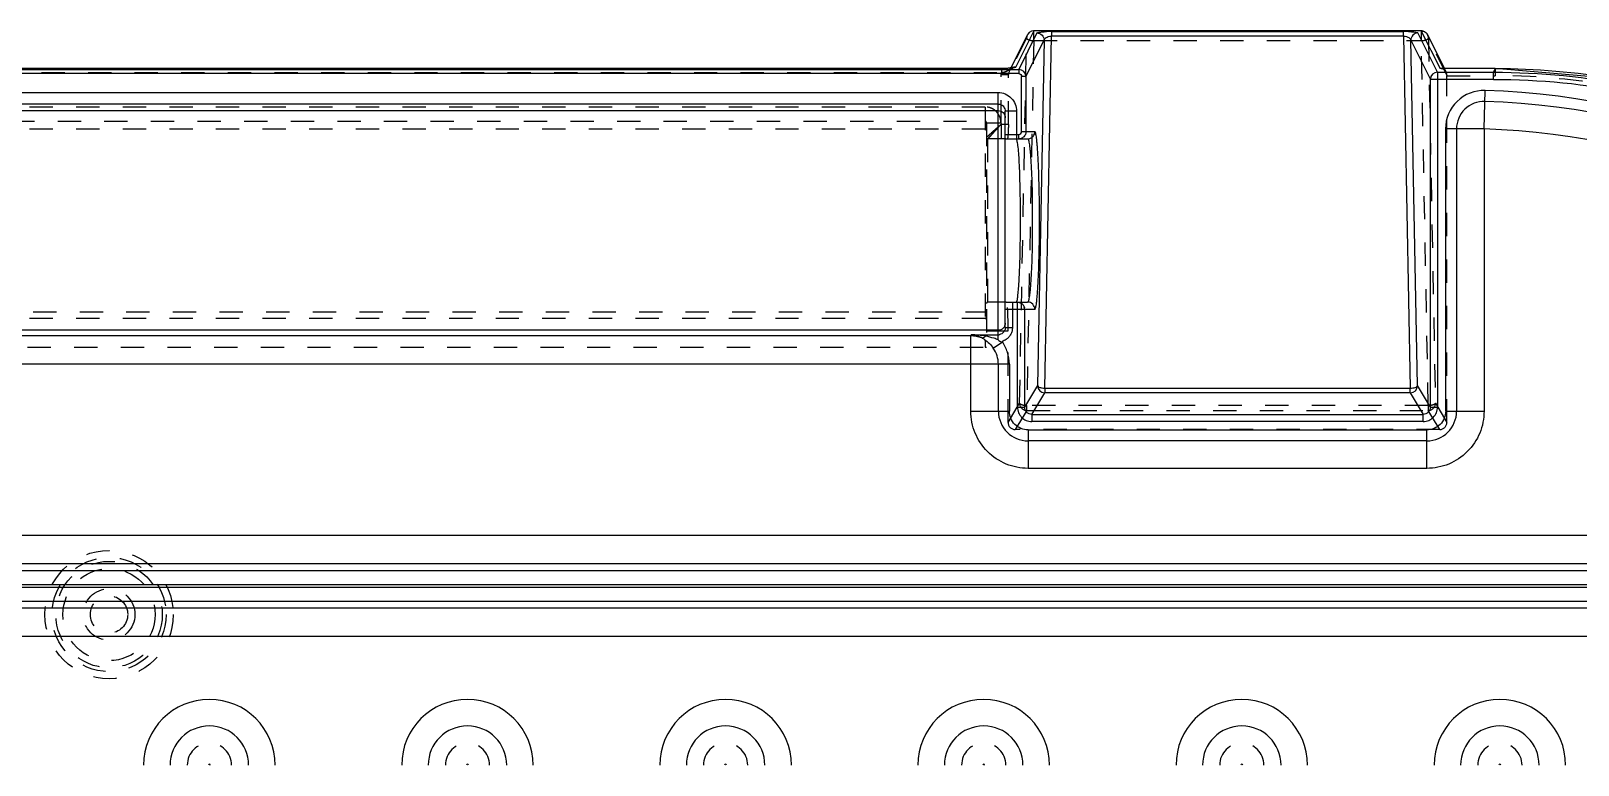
# Model space of a CAD drawing. Header units: millimetres. Extents: x 1572 to 4063, y -10865 to -3081.
# Drawn here: x 2630.3 to 2738.8, y -3649.3 to -3597.8 of the extents above; entities that cross this region are included whole.
import ezdxf

# ---------------------------------------------------------------- set-up
doc = ezdxf.new("R2010")
doc.units = ezdxf.units.MM
doc.header["$LTSCALE"] = 16.335
doc.linetypes.add('HIDDEN', pattern=[0.2, 0.1, -0.1])
doc.layers.get('0').update_dxf_attribs({"linetype": 'CONTINUOUS'})
doc.layers.add('DEFAULT_2', color=8, linetype='HIDDEN')

# ---------------------------------------------------------------- blocks, each defined once
blk = doc.blocks.new('256')
at = {"color": 7, "linetype": 'Continuous'}
for p, q in [((2524.11, -3169.8), (2800.49, -3169.8)), ((2800.49, -3171.8), (2524.11, -3171.8)), ((2524.11, -3172.26), (2800.49, -3172.26)), ((2800.49, -3173.26), (2524.11, -3173.26)), ((2524.11, -3173.43), (2800.49, -3173.43)), ((2800.49, -3174.43), (2524.11, -3174.43)), ((2524.11, -3174.9), (2800.49, -3174.9)), ((2800.49, -3176.9), (2524.11, -3176.9)), ((2549.84, -3181.59), (2549.84, -3184.29)), ((2549.84, -3181.59), (2577.79, -3181.59)), ((2577.79, -3184.29), (2577.79, -3181.59)), ((2549.84, -3183.52), (2577.79, -3183.52)), ((2577.79, -3184.29), (2549.84, -3184.29)), ((2548.52, -3185.61), (2545.83, -3185.61)), ((2545.83, -3205.39), (2545.83, -3185.61)), ((2547.75, -3205.39), (2547.75, -3185.61)), ((2548.52, -3185.61), (2548.52, -3205.39)), ((2550.09, -3184.87), (2550.09, -3185.37)), ((2550.09, -3184.87), (2577.53, -3184.87)), ((2551, -3186.89), (2550.09, -3185.37)), ((2577.53, -3185.37), (2550.09, -3185.37)), ((2577.53, -3185.37), (2576.62, -3186.89)), ((2577.53, -3185.37), (2577.53, -3184.87)), ((2579.1, -3188.9), (2579.1, -3185.61)), ((2581.8, -3185.61), (2579.1, -3185.61)), ((2579.87, -3185.61), (2579.87, -3188.9)), ((2581.8, -3185.61), (2581.8, -3190.9)), ((2549.09, -3209.37), (2549.09, -3185.88)), ((2549.59, -3185.88), (2549.09, -3185.88)), ((2549.59, -3185.88), (2550.5, -3187.39)), ((2549.59, -3185.88), (2549.59, -3208.87)), ((2577.13, -3187.39), (2578.03, -3185.88)), ((2578.03, -3192.74), (2578.03, -3185.88)), ((2578.53, -3185.88), (2578.03, -3185.88)), ((2578.53, -3185.88), (2578.53, -3193.25)), ((2550.5, -3187.39), (2550.96, -3211.62)), ((2551, -3186.89), (2551, -3187.22)), ((2551, -3186.89), (2576.62, -3186.89)), ((2551.47, -3211.9), (2551, -3187.22)), ((2576.62, -3187.22), (2551, -3187.22)), ((2576.62, -3187.22), (2576.15, -3211.9)), ((2576.62, -3187.22), (2576.62, -3186.89)), ((2576.66, -3211.62), (2577.13, -3187.39)), ((2579.1, -3188.9), (2745.5, -3188.9)), ((2580.23, -3190.01), (2579.59, -3190.46)), ((2579.89, -3190.6), (2579.89, -3207.95)), ((2581.77, -3190.96), (2579.89, -3190.96)), ((2581.77, -3190.96), (2581.8, -3190.9)), ((2742.81, -3190.9), (2581.8, -3190.9)), ((2578.89, -3193.25), (2578.89, -3191.47)), ((2579.39, -3191.47), (2578.89, -3191.47)), ((2579.39, -3191.47), (2579.39, -3206.63)), ((2579.89, -3191.27), (2744.71, -3191.27)), ((2577.31, -3192.74), (2579.39, -3192.74)), ((2579.33, -3193.25), (2577.82, -3193.25)), ((2578.24, -3205.21), (2577.31, -3205.21)), ((2579.35, -3204.7), (2577.82, -3204.7)), ((2577.94, -3209.07), (2577.94, -3205.21)), ((2578.24, -3205.21), (2578.24, -3209.07)), ((2578.44, -3204.7), (2578.44, -3205)), ((2579.39, -3205), (2578.44, -3205)), ((2578.59, -3206.63), (2578.59, -3204.7)), ((2545.83, -3205.39), (2545.75, -3208.08)), ((2545.83, -3205.39), (2548.52, -3205.39)), ((2578.59, -3206.63), (2579.39, -3206.63)), ((2744.71, -3206.68), (2579.89, -3206.68)), ((2579.89, -3207.14), (2744.71, -3207.14)), ((2744.71, -3207.95), (2579.89, -3207.95)), ((2545.04, -3209.62), (2545.16, -3209.37)), ((2545.04, -3209.62), (2545.04, -3209.62)), ((2545.04, -3209.62), (2548.91, -3209.62)), ((2545.16, -3208.87), (2545.16, -3209.37)), ((2545.16, -3208.87), (2549.59, -3208.87)), ((2549.09, -3209.37), (2545.16, -3209.37)), ((2548.6, -3209.62), (2549.78, -3211.99)), ((2548.86, -3209.62), (2548.91, -3209.62)), ((2550.23, -3212.26), (2548.91, -3209.62)), ((2549.09, -3209.37), (2550.46, -3212.12)), ((2550.96, -3211.62), (2549.59, -3208.87)), ((2577.94, -3209.07), (2576.66, -3211.62)), ((2577.17, -3212.12), (2578.44, -3209.57)), ((2577.94, -3209.07), (2578.24, -3209.07)), ((2578.44, -3209.27), (2746.17, -3209.27)), ((2578.44, -3209.57), (2578.44, -3209.27)), ((2746.17, -3209.57), (2578.44, -3209.57)), ((2579.66, -3209.64), (2744.95, -3209.64)), ((2579.66, -3209.64), (2579.66, -3209.64)), ((2578.65, -3209.73), (2577.39, -3212.26)), ((2577.84, -3211.99), (2578.99, -3209.68)), ((2578.65, -3209.73), (2578.76, -3209.72)), ((2578.76, -3209.72), (2578.92, -3209.69)), ((2578.76, -3209.72), (2578.77, -3209.72)), ((2578.92, -3209.69), (2579.19, -3209.66)), ((2579.19, -3209.66), (2579.53, -3209.64)), ((2579.53, -3209.64), (2579.66, -3209.64)), ((2550.23, -3212.26), (2550.23, -3212.27)), ((2550.23, -3212.27), (2577.39, -3212.27)), ((2551.47, -3211.9), (2551.47, -3212.23)), ((2551.47, -3211.9), (2576.15, -3211.9)), ((2576.15, -3212.23), (2551.47, -3212.23)), ((2576.15, -3212.23), (2576.15, -3211.9)), ((2577.39, -3212.27), (2577.39, -3212.26))]:
    blk.add_line(p, q, dxfattribs=at)
blk.add_lwpolyline([(2495, -3159.37), (2495.69, -3167.69), (2497.92, -3176.32), (2501.63, -3184.41), (2506.7, -3191.7), (2512.97, -3197.97), (2520.23, -3203.03), (2528.28, -3206.73), (2536.85, -3208.94), (2545.04, -3209.62)], dxfattribs=at)
for centre, radius, start, end in [((2547.23, -3157.07), 51.04, 180, 268.3347), ((2547.23, -3157.07), 50.27, 180, 268.3347), ((2547.23, -3157.07), 48.34, 180, 268.3347), ((2544.72, -3160.78), 4.61, 180, 360), ((2544.72, -3160.78), 2.75, 180.0001, 359.9999), ((2544.72, -3160.78), 0.0669, 180, 0), ((2562.81, -3160.78), 4.61, 180, 360), ((2562.81, -3160.78), 2.75, 180.0001, 359.9999), ((2562.81, -3160.78), 0.0669, 180, 0), ((2580.9, -3160.78), 4.61, 180, 360), ((2580.9, -3160.78), 2.75, 180.0001, 359.9999), ((2580.9, -3160.78), 0.0669, 180, 0), ((2598.99, -3160.78), 4.61, 180, 360), ((2598.99, -3160.78), 2.75, 180.0001, 359.9999), ((2598.99, -3160.78), 0.0669, 180, 0), ((2617.08, -3160.78), 4.61, 180, 360), ((2617.08, -3160.78), 2.75, 180.0001, 359.9999), ((2617.08, -3160.78), 0.0669, 180, 0), ((2635.17, -3160.78), 4.61, 180, 360), ((2635.17, -3160.78), 2.75, 180.0001, 359.9999), ((2635.17, -3160.78), 0.0669, 180, 0), ((2549.84, -3185.61), 2.09, 90.0328, 179.9665), ((2577.78, -3185.61), 2.09, 0.0328, 89.9665), ((2551, -3187.39), 0.502, 90.278, 179.6971), ((2576.62, -3187.39), 0.502, 0.3025, 89.722), ((2581.8, -3188.9), 1.93, 180, 215.2717), ((2579.89, -3191.44), 0.485, 90.055, 100.1306), ((2581.39, -3187.11), 3.8, 246.7529, 251.3618), ((2578.54, -3192.74), 0.506, 180.0397, 194.94), ((2578.54, -3192.74), 0.505, 224.9996, 239.9245), ((2578.44, -3205.21), 0.201, 89.9452, 179.9408), ((2578.44, -3205.2), 0.495, 90.0435, 99.0709), ((2545.83, -3205.39), 2.7, 268.3347, 0.0004), ((2545.83, -3205.39), 1.93, 268.3347, 0), ((2545.05, -3159.49), 50.12, 260.2905, 269.9916), ((2549.09, -3208.87), 0.501, 270.3278, 359.6287), ((2578.44, -3209.06), 0.503, 180.2078, 269.8395), ((2579.71, -3220.22), 10.58, 90.2542, 90.9485), ((2579.37, -3212.84), 3.19, 99.5791, 101.239), ((2550.23, -3211.76), 0.499, 206.5699, 225.0602), ((2550.23, -3211.76), 0.505, 255.1509, 270.2766), ((2551.47, -3203.84), 8.39, 267.6047, 270.0019), ((2576.16, -3204.07), 8.16, 269.9626, 272.3785), ((2577.4, -3211.77), 0.496, 269.6258, 344.9727)]:
    blk.add_arc(centre, radius, start, end, dxfattribs=at)
for points, knots in [([(2545.16, -3209.37), (2541.89, -3209.37), (2535.31, -3208.73), (2525.85, -3205.84), (2517.13, -3201.16), (2509.5, -3194.86), (2503.24, -3187.19), (2498.61, -3178.45), (2495.76, -3168.98), (2495.12, -3162.4), (2495.12, -3159.13)], [0, 0, 0, 0, 0.125004, 0.249998, 0.374998, 0.499997, 0.624997, 0.749998, 0.874994, 1, 1, 1, 1]), ([(2545.16, -3208.87), (2541.92, -3208.87), (2535.41, -3208.23), (2526.04, -3205.38), (2517.41, -3200.75), (2509.85, -3194.51), (2503.66, -3186.92), (2499.07, -3178.26), (2496.25, -3168.88), (2495.62, -3162.37), (2495.62, -3159.13)], [0, 0, 0, 0, 0.125011, 0.250001, 0.374997, 0.499992, 0.624988, 0.749988, 0.874985, 1, 1, 1, 1]), ([(2545.83, -3185.61), (2545.83, -3185.08), (2546.03, -3184.03), (2546.93, -3182.69), (2548.26, -3181.8), (2549.32, -3181.59), (2549.84, -3181.59)], [0, 0, 0, 0, 0.250011, 0.499995, 0.749985, 1, 1, 1, 1]), ([(2577.79, -3181.59), (2578.31, -3181.59), (2579.36, -3181.8), (2580.7, -3182.69), (2581.59, -3184.03), (2581.8, -3185.08), (2581.8, -3185.61)], [0, 0, 0, 0, 0.250011, 0.499995, 0.749985, 1, 1, 1, 1]), ([(2548.52, -3185.61), (2548.52, -3185.27), (2548.8, -3184.57), (2549.5, -3184.29), (2549.84, -3184.29)], [0, 0, 0, 0, 0.499938, 1, 1, 1, 1]), ([(2577.79, -3184.29), (2578.12, -3184.29), (2578.82, -3184.57), (2579.1, -3185.27), (2579.1, -3185.61)], [0, 0, 0, 0, 0.499938, 1, 1, 1, 1]), ([(2550.09, -3184.87), (2549.96, -3184.87), (2549.7, -3184.92), (2549.37, -3185.15), (2549.14, -3185.48), (2549.09, -3185.75), (2549.09, -3185.88)], [0, 0, 0, 0, 0.249903, 0.499818, 0.749974, 1, 1, 1, 1]), ([(2549.59, -3185.88), (2549.59, -3185.75), (2549.7, -3185.48), (2549.97, -3185.37), (2550.09, -3185.37)], [0, 0, 0, 0, 0.500479, 1, 1, 1, 1]), ([(2578.53, -3185.88), (2578.53, -3185.75), (2578.48, -3185.48), (2578.26, -3185.15), (2577.93, -3184.92), (2577.66, -3184.87), (2577.53, -3184.87)], [0, 0, 0, 0, 0.250016, 0.500021, 0.75002, 1, 1, 1, 1]), ([(2577.53, -3185.37), (2577.66, -3185.37), (2577.93, -3185.48), (2578.03, -3185.75), (2578.03, -3185.88)], [0, 0, 0, 0, 0.498913, 1, 1, 1, 1]), ([(2551, -3187.22), (2550.88, -3187.22), (2550.72, -3187.24), (2550.55, -3187.31), (2550.5, -3187.36), (2550.5, -3187.39)], [0, 0, 0, 0, 0.634304, 0.857964, 1, 1, 1, 1]), ([(2577.13, -3187.39), (2577.12, -3187.34), (2576.99, -3187.26), (2576.88, -3187.24), (2576.8, -3187.23)], [0, 0, 0, 0, 0.361236, 1, 1, 1, 1]), ([(2579.1, -3188.9), (2579.1, -3189.18), (2579.19, -3189.74), (2579.45, -3190.25), (2579.6, -3190.48)], [0, 0, 0, 0, 0.499843, 1, 1, 1, 1]), ([(2581.06, -3190.76), (2580.98, -3190.72), (2580.66, -3190.53), (2580.39, -3190.25), (2580.23, -3190.01)], [0, 0, 0, 0, 0.231798, 1, 1, 1, 1]), ([(2578.89, -3191.47), (2578.89, -3191.38), (2578.9, -3191.22), (2579, -3190.99), (2579.14, -3190.79), (2579.25, -3190.68), (2579.32, -3190.63)], [0, 0, 0, 0, 0.250239, 0.499637, 0.750337, 1, 1, 1, 1]), ([(2579.39, -3191.47), (2579.39, -3191.38), (2579.43, -3191.21), (2579.56, -3191.08), (2579.63, -3191.03)], [0, 0, 0, 0, 0.501624, 1, 1, 1, 1]), ([(2579.89, -3190.6), (2579.87, -3190.58), (2579.79, -3190.52), (2579.68, -3190.46), (2579.6, -3190.47)], [0, 0, 0, 0, 0.251848, 1, 1, 1, 1]), ([(2581.06, -3190.76), (2581.04, -3190.75), (2580.93, -3190.75), (2580.83, -3190.81), (2580.77, -3190.86)], [0, 0, 0, 0, 0.201524, 1, 1, 1, 1]), ([(2581.06, -3190.76), (2581.12, -3190.79), (2581.34, -3190.88), (2581.59, -3190.94), (2581.77, -3190.96)], [0, 0, 0, 0, 0.260539, 1, 1, 1, 1]), ([(2579.39, -3191.77), (2579.39, -3191.64), (2579.5, -3191.37), (2579.76, -3191.27), (2579.89, -3191.27)], [0, 0, 0, 0, 0.499326, 1, 1, 1, 1]), ([(2577.31, -3192.74), (2577.3, -3192.75), (2577.27, -3192.79), (2577.25, -3192.88), (2577.21, -3193.03), (2577.19, -3193.24), (2577.16, -3193.5), (2577.12, -3193.95), (2577.08, -3194.62), (2577.04, -3195.56), (2577.01, -3196.62), (2576.99, -3197.77), (2576.99, -3198.97), (2576.99, -3200.18), (2577.01, -3201.33), (2577.04, -3202.39), (2577.08, -3203.33), (2577.12, -3204), (2577.16, -3204.45), (2577.19, -3204.71), (2577.21, -3204.92), (2577.25, -3205.07), (2577.27, -3205.16), (2577.3, -3205.21), (2577.31, -3205.21)], [0, 0, 0, 0, 0.003602, 0.011155, 0.023171, 0.03975, 0.060741, 0.085933, 0.147922, 0.223374, 0.30944, 0.402842, 0.499977, 0.597111, 0.690514, 0.776584, 0.852049, 0.914043, 0.939222, 0.960205, 0.976803, 0.988872, 0.996453, 1, 1, 1, 1]), ([(2577.31, -3192.74), (2577.32, -3192.87), (2577.42, -3193.14), (2577.69, -3193.25), (2577.82, -3193.25)], [0, 0, 0, 0, 0.500247, 1, 1, 1, 1]), ([(2577.82, -3204.7), (2577.8, -3204.7), (2577.77, -3204.66), (2577.75, -3204.58), (2577.72, -3204.44), (2577.69, -3204.25), (2577.66, -3204.01), (2577.62, -3203.6), (2577.58, -3202.98), (2577.54, -3202.12), (2577.51, -3201.14), (2577.49, -3200.08), (2577.49, -3198.97), (2577.49, -3197.87), (2577.51, -3196.81), (2577.54, -3195.83), (2577.58, -3194.97), (2577.62, -3194.35), (2577.66, -3193.94), (2577.69, -3193.7), (2577.72, -3193.51), (2577.75, -3193.37), (2577.77, -3193.29), (2577.8, -3193.25), (2577.82, -3193.25)], [0, 0, 0, 0, 0.003663, 0.011317, 0.023468, 0.040092, 0.061082, 0.086264, 0.148202, 0.223611, 0.309623, 0.402944, 0.500001, 0.597055, 0.690377, 0.776391, 0.851796, 0.913736, 0.938914, 0.95991, 0.976532, 0.988681, 0.996342, 1, 1, 1, 1]), ([(2578.62, -3193.25), (2578.61, -3193.25), (2578.59, -3193.26), (2578.57, -3193.33), (2578.55, -3193.39), (2578.54, -3193.44)], [0, 0, 0, 0, 0.107229, 0.299761, 1, 1, 1, 1]), ([(2578.54, -3193.44), (2578.52, -3193.55), (2578.49, -3193.8), (2578.43, -3194.48), (2578.37, -3195.61), (2578.33, -3197.2), (2578.32, -3198.36), (2578.32, -3198.97)], [0, 0, 0, 0, 0.057509, 0.139907, 0.370414, 0.66752, 1, 1, 1, 1]), ([(2578.32, -3198.97), (2578.32, -3199.33), (2578.32, -3200.02), (2578.34, -3201.03), (2578.36, -3201.97), (2578.39, -3202.81), (2578.43, -3203.51), (2578.47, -3204.01), (2578.51, -3204.32), (2578.54, -3204.48), (2578.56, -3204.6), (2578.58, -3204.66), (2578.6, -3204.68)], [0, 0, 0, 0, 0.185049, 0.363879, 0.530013, 0.677936, 0.802541, 0.89964, 0.93683, 0.96604, 0.98706, 1, 1, 1, 1]), ([(2577.52, -3204.8), (2577.46, -3204.84), (2577.35, -3204.96), (2577.32, -3205.12), (2577.31, -3205.21)], [0, 0, 0, 0, 0.471464, 1, 1, 1, 1]), ([(2577.82, -3204.7), (2577.79, -3204.7), (2577.68, -3204.71), (2577.58, -3204.75), (2577.52, -3204.8)], [0, 0, 0, 0, 0.262403, 1, 1, 1, 1]), ([(2579.89, -3206.68), (2579.76, -3206.68), (2579.5, -3206.58), (2579.39, -3206.31), (2579.39, -3206.18)], [0, 0, 0, 0, 0.500674, 1, 1, 1, 1]), ([(2579.89, -3207.95), (2579.72, -3207.95), (2579.38, -3207.88), (2578.94, -3207.58), (2578.65, -3207.15), (2578.59, -3206.8), (2578.59, -3206.63)], [0, 0, 0, 0, 0.249789, 0.499881, 0.749913, 1, 1, 1, 1]), ([(2579.89, -3207.14), (2579.79, -3207.14), (2579.58, -3207.08), (2579.46, -3206.91), (2579.42, -3206.81)], [0, 0, 0, 0, 0.499175, 1, 1, 1, 1]), ([(2578.44, -3209.27), (2578.39, -3209.27), (2578.28, -3209.22), (2578.24, -3209.12), (2578.24, -3209.07)], [0, 0, 0, 0, 0.500901, 1, 1, 1, 1]), ([(2578.75, -3209.71), (2578.74, -3209.71), (2578.71, -3209.72), (2578.68, -3209.73), (2578.65, -3209.73)], [0, 0, 0, 0, 0.266196, 1, 1, 1, 1]), ([(2579.53, -3209.64), (2579.46, -3209.64), (2579.23, -3209.65), (2579, -3209.67), (2578.84, -3209.7)], [0, 0, 0, 0, 0.310265, 1, 1, 1, 1]), ([(2550.46, -3212.12), (2550.59, -3212.12), (2550.85, -3212.01), (2550.96, -3211.74), (2550.96, -3211.62)], [0, 0, 0, 0, 0.500723, 1, 1, 1, 1]), ([(2551.47, -3211.9), (2551.4, -3211.9), (2551.27, -3211.88), (2551.08, -3211.8), (2550.97, -3211.69), (2550.96, -3211.62)], [0, 0, 0, 0, 0.354471, 0.635619, 1, 1, 1, 1]), ([(2576.66, -3211.62), (2576.66, -3211.69), (2576.55, -3211.8), (2576.36, -3211.88), (2576.23, -3211.9), (2576.15, -3211.9)], [0, 0, 0, 0, 0.364382, 0.645531, 1, 1, 1, 1]), ([(2577.17, -3212.12), (2577.04, -3212.12), (2576.77, -3212.01), (2576.66, -3211.74), (2576.66, -3211.62)], [0, 0, 0, 0, 0.500724, 1, 1, 1, 1]), ([(2550.23, -3212.27), (2550.17, -3212.27), (2550.03, -3212.24), (2549.92, -3212.16), (2549.88, -3212.12)], [0, 0, 0, 0, 0.499558, 1, 1, 1, 1]), ([(2551.12, -3212.22), (2551.03, -3212.22), (2550.87, -3212.21), (2550.67, -3212.18), (2550.54, -3212.16), (2550.48, -3212.14), (2550.46, -3212.12), (2550.46, -3212.12)], [0, 0, 0, 0, 0.395267, 0.701713, 0.903568, 0.963998, 1, 1, 1, 1]), ([(2577.07, -3212.16), (2576.99, -3212.18), (2576.8, -3212.2), (2576.61, -3212.22), (2576.5, -3212.22)], [0, 0, 0, 0, 0.403455, 1, 1, 1, 1]), ([(2577.17, -3212.12), (2577.16, -3212.13), (2577.12, -3212.15), (2577.09, -3212.15), (2577.07, -3212.16)], [0, 0, 0, 0, 0.346858, 1, 1, 1, 1])]:
    blk.add_open_spline(points, degree=3, knots=knots, dxfattribs=at)
for points in [[(2576.8, -3187.23), (2576.74, -3187.22), (2576.68, -3187.22), (2576.62, -3187.22)], [(2579.32, -3190.63), (2579.4, -3190.57), (2579.5, -3190.52), (2579.6, -3190.48)], [(2579.63, -3191.03), (2579.68, -3191), (2579.74, -3190.98), (2579.81, -3190.96)], [(2580.18, -3190.71), (2580.37, -3190.77), (2580.57, -3190.82), (2580.77, -3190.86)], [(2580.77, -3190.86), (2581.1, -3190.92), (2581.43, -3190.95), (2581.77, -3190.96)], [(2581.8, -3190.9), (2581.55, -3190.9), (2581.29, -3190.85), (2581.06, -3190.76)], [(2578.18, -3193.1), (2578.12, -3193.04), (2578.07, -3192.96), (2578.05, -3192.87)], [(2578.53, -3193.25), (2578.45, -3193.25), (2578.36, -3193.22), (2578.28, -3193.18)], [(2577.94, -3205.21), (2577.94, -3205.12), (2577.96, -3205.03), (2578, -3204.96)], [(2578, -3204.96), (2578.05, -3204.88), (2578.11, -3204.81), (2578.19, -3204.77)], [(2578.19, -3204.77), (2578.24, -3204.74), (2578.3, -3204.72), (2578.36, -3204.71)], [(2579.42, -3206.81), (2579.4, -3206.75), (2579.39, -3206.69), (2579.39, -3206.63)], [(2549.73, -3211.76), (2549.73, -3211.84), (2549.75, -3211.92), (2549.78, -3211.99)], [(2549.88, -3212.12), (2549.94, -3212.18), (2550.02, -3212.22), (2550.1, -3212.25)]]:
    blk.add_open_spline(points, degree=3, dxfattribs=at)
at = {"layer": 'DEFAULT_2', "color": 8, "linetype": 'HIDDEN'}
for p, q in [((2548.94, -3184.31), (2549.74, -3185.66)), ((2548.94, -3184.31), (2578.69, -3184.31)), ((2577.88, -3185.66), (2578.69, -3184.31)), ((2549.24, -3186.16), (2548.44, -3184.81)), ((2548.44, -3184.81), (2548.44, -3209.12)), ((2549.74, -3185.99), (2549.74, -3185.66)), ((2577.88, -3185.66), (2549.74, -3185.66)), ((2577.88, -3185.66), (2577.88, -3185.99)), ((2579.19, -3184.81), (2578.38, -3186.16)), ((2579.19, -3184.81), (2579.19, -3191.24)), ((2549.73, -3211.76), (2549.24, -3186.16)), ((2549.74, -3185.99), (2550.23, -3211.59)), ((2549.74, -3185.99), (2577.88, -3185.99)), ((2577.39, -3211.59), (2577.88, -3185.99)), ((2578.38, -3186.16), (2577.89, -3211.76)), ((2580.7, -3205.82), (2580.7, -3190.1)), ((2580.8, -3206.93), (2580.8, -3190.1)), ((2729.58, -3190.1), (2580.8, -3190.1)), ((2580.7, -3191.24), (2579.19, -3191.24)), ((2580.8, -3192.1), (2729.48, -3192.1)), ((2579.33, -3193.25), (2580.6, -3193.25)), ((2580.6, -3193.25), (2580.6, -3204.7)), ((2729.2, -3192.57), (2580.8, -3192.57)), ((2579.35, -3204.7), (2580.6, -3204.7)), ((2579.67, -3205.73), (2579.67, -3204.7)), ((2579.16, -3205.71), (2579.68, -3205.71)), ((2579.16, -3205.71), (2579.16, -3209.22)), ((2579.68, -3205.78), (2579.67, -3209.22)), ((2580.7, -3205.82), (2579.69, -3205.82)), ((2580.8, -3205.38), (2743.81, -3205.38)), ((2743.81, -3205.93), (2580.8, -3205.93)), ((2580.8, -3206.93), (2743.81, -3206.93)), ((2545.04, -3209.62), (2545.04, -3209.12)), ((2548.44, -3209.12), (2545.04, -3209.12)), ((2548.44, -3209.17), (2549.73, -3211.76)), ((2548.49, -3209.39), (2548.6, -3209.62)), ((2577.89, -3211.76), (2579.16, -3209.22)), ((2578.99, -3209.68), (2579.11, -3209.45)), ((2579.11, -3209.44), (2579.16, -3209.22)), ((2579.11, -3209.45), (2579.11, -3209.44)), ((2579.67, -3209.22), (2579.16, -3209.22)), ((2744.95, -3209.34), (2579.66, -3209.34)), ((2579.66, -3209.64), (2579.66, -3209.34)), ((2550.23, -3212.27), (2550.23, -3211.59)), ((2577.39, -3211.59), (2550.23, -3211.59)), ((2577.39, -3211.59), (2577.39, -3212.27))]:
    blk.add_line(p, q, dxfattribs=at)
blk.add_lwpolyline([(2579.11, -3209.44), (2579.02, -3209.57), (2578.8, -3209.71), (2578.77, -3209.72)], dxfattribs=at)
for radius in [4.5, 4, 3.73, 3.23, 1.81, 1.31]:
    blk.add_circle((2642.2, -3171.34), radius, dxfattribs=at)
for centre, radius, start, end in [((2544.72, -3160.78), 1.55, 180.0014, 359.9986), ((2562.81, -3160.78), 1.55, 180.0014, 359.9986), ((2580.9, -3160.78), 1.55, 180.0014, 359.9986), ((2598.99, -3160.78), 1.55, 180.0014, 359.9986), ((2617.08, -3160.78), 1.55, 180.0014, 359.9986), ((2635.17, -3160.78), 1.55, 180.0014, 359.9986), ((2549.74, -3186.16), 0.502, 90.278, 179.6975), ((2577.88, -3186.16), 0.502, 0.3025, 89.7217), ((2580.8, -3192.2), 2.11, 90.0041, 92.7405), ((2580.6, -3193.15), 0.101, 270, 0), ((2580.6, -3204.8), 0.101, 0, 90), ((2577.39, -3211.77), 0.5, 344.9727, 0.2759)]:
    blk.add_arc(centre, radius, start, end, dxfattribs=at)
for centre, major_axis, ratio, start_param, end_param in [((2548.94, -3184.82), (-0.26, 0.433), 0.99484, -0.537423, 1.028812), ((2578.69, -3184.82), (0.26, 0.433), 0.99484, -1.028812, 0.537423), ((2579.29, -3191.24), (0, 2.01), 0.052408, -4.712389, -3.141593), ((2548.41, -3209.12), (0, 0.502), 0.052408, -1.670045, -1.570796)]:
    blk.add_ellipse(centre, major_axis=major_axis, ratio=ratio, start_param=start_param, end_param=end_param, dxfattribs=at)
for points, knots in [([(2495.5, -3159.37), (2495.5, -3162.61), (2496.13, -3169.12), (2498.95, -3178.5), (2503.54, -3187.16), (2509.73, -3194.75), (2517.29, -3200.99), (2525.92, -3205.62), (2535.29, -3208.48), (2541.8, -3209.12), (2545.04, -3209.12)], [0, 0, 0, 0, 0.125015, 0.250012, 0.375012, 0.500008, 0.625003, 0.749999, 0.874989, 1, 1, 1, 1]), ([(2549.24, -3186.16), (2549.25, -3186.13), (2549.3, -3186.08), (2549.47, -3186.01), (2549.63, -3185.99), (2549.74, -3185.99)], [0, 0, 0, 0, 0.142037, 0.365698, 1, 1, 1, 1]), ([(2577.88, -3185.99), (2578, -3185.99), (2578.16, -3186.01), (2578.33, -3186.08), (2578.38, -3186.13), (2578.38, -3186.16)], [0, 0, 0, 0, 0.634304, 0.857964, 1, 1, 1, 1]), ([(2580.8, -3192.1), (2580.77, -3192.1), (2580.72, -3192.13), (2580.7, -3192.19), (2580.7, -3192.21)], [0, 0, 0, 0, 0.475894, 1, 1, 1, 1]), ([(2580.8, -3192.57), (2580.77, -3192.57), (2580.72, -3192.59), (2580.7, -3192.64), (2580.7, -3192.67)], [0, 0, 0, 0, 0.500674, 1, 1, 1, 1]), ([(2578.6, -3204.68), (2578.6, -3204.69), (2578.6, -3204.7), (2578.61, -3204.7), (2578.62, -3204.7)], [0, 0, 0, 0, 0.329288, 1, 1, 1, 1]), ([(2579.16, -3205.71), (2579.17, -3205.66), (2579.17, -3205.46), (2579.18, -3205.26), (2579.19, -3205.12)], [0, 0, 0, 0, 0.262247, 1, 1, 1, 1]), ([(2579.19, -3205.12), (2579.19, -3205.06), (2579.2, -3204.96), (2579.21, -3204.85), (2579.22, -3204.77), (2579.22, -3204.74), (2579.23, -3204.72), (2579.23, -3204.7), (2579.24, -3204.7)], [0, 0, 0, 0, 0.398671, 0.714043, 0.83243, 0.920315, 0.975697, 1, 1, 1, 1]), ([(2580.6, -3204.7), (2580.59, -3204.7), (2580.58, -3204.72), (2580.57, -3204.73), (2580.54, -3204.77), (2580.5, -3204.81), (2580.45, -3204.86), (2580.38, -3204.95), (2580.27, -3205.07), (2580.13, -3205.22), (2579.93, -3205.45), (2579.77, -3205.62), (2579.67, -3205.73)], [0, 0, 0, 0, 0.007817, 0.027875, 0.059433, 0.10166, 0.153284, 0.212696, 0.34856, 0.500166, 0.662193, 1, 1, 1, 1]), ([(2579.68, -3205.71), (2579.74, -3205.66), (2579.85, -3205.56), (2580.02, -3205.41), (2580.19, -3205.26), (2580.34, -3205.13), (2580.46, -3205.02), (2580.54, -3204.95), (2580.59, -3204.9), (2580.63, -3204.86), (2580.66, -3204.84), (2580.68, -3204.82), (2580.69, -3204.81), (2580.7, -3204.8), (2580.7, -3204.8)], [0, 0, 0, 0, 0.170581, 0.338857, 0.501194, 0.652889, 0.788373, 0.847528, 0.899026, 0.94138, 0.973176, 0.984715, 0.993137, 1, 1, 1, 1]), ([(2580.7, -3205.28), (2580.7, -3205.31), (2580.72, -3205.36), (2580.77, -3205.38), (2580.8, -3205.38)], [0, 0, 0, 0, 0.499326, 1, 1, 1, 1]), ([(2579.68, -3205.78), (2579.69, -3205.93), (2579.73, -3206.23), (2579.98, -3206.61), (2580.35, -3206.88), (2580.65, -3206.93), (2580.8, -3206.93)], [0, 0, 0, 0, 0.250284, 0.500063, 0.749998, 1, 1, 1, 1]), ([(2580.7, -3205.82), (2580.7, -3205.85), (2580.72, -3205.9), (2580.77, -3205.93), (2580.8, -3205.93)], [0, 0, 0, 0, 0.512412, 1, 1, 1, 1]), ([(2548.44, -3209.17), (2548.44, -3209.19), (2548.44, -3209.26), (2548.46, -3209.34), (2548.49, -3209.39)], [0, 0, 0, 0, 0.260914, 1, 1, 1, 1]), ([(2548.49, -3209.39), (2548.52, -3209.46), (2548.63, -3209.58), (2548.79, -3209.62), (2548.86, -3209.62)], [0, 0, 0, 0, 0.529862, 1, 1, 1, 1]), ([(2578.65, -3209.73), (2578.72, -3209.73), (2578.85, -3209.71), (2578.96, -3209.64), (2579, -3209.59)], [0, 0, 0, 0, 0.498781, 1, 1, 1, 1]), ([(2578.77, -3209.72), (2578.84, -3209.7), (2578.99, -3209.63), (2579.15, -3209.51), (2579.28, -3209.43), (2579.44, -3209.36), (2579.57, -3209.35), (2579.66, -3209.34)], [0, 0, 0, 0, 0.248853, 0.488292, 0.60463, 0.726155, 1, 1, 1, 1]), ([(2579.67, -3209.22), (2579.67, -3209.23), (2579.67, -3209.25), (2579.66, -3209.29), (2579.66, -3209.32), (2579.66, -3209.34)], [0, 0, 0, 0, 0.249864, 0.499851, 1, 1, 1, 1]), ([(2550.23, -3211.59), (2550.12, -3211.59), (2549.95, -3211.61), (2549.79, -3211.68), (2549.73, -3211.74), (2549.73, -3211.76)], [0, 0, 0, 0, 0.635232, 0.858377, 1, 1, 1, 1]), ([(2577.89, -3211.76), (2577.89, -3211.74), (2577.84, -3211.68), (2577.67, -3211.61), (2577.51, -3211.59), (2577.39, -3211.59)], [0, 0, 0, 0, 0.141943, 0.3654, 1, 1, 1, 1])]:
    blk.add_open_spline(points, degree=3, knots=knots, dxfattribs=at)
for points in [[(2579.69, -3205.82), (2579.69, -3205.78), (2579.68, -3205.75), (2579.68, -3205.71)], [(2579, -3209.59), (2579.05, -3209.55), (2579.08, -3209.5), (2579.11, -3209.45)]]:
    blk.add_open_spline(points, degree=3, dxfattribs=at)

msp = doc.modelspace()

# ---------------------------------------------------------------- block references
at = {"rotation": 180}
msp.add_blockref('256', (5278.008, -6810.089), dxfattribs=at)

doc.saveas('drawing.dxf')
